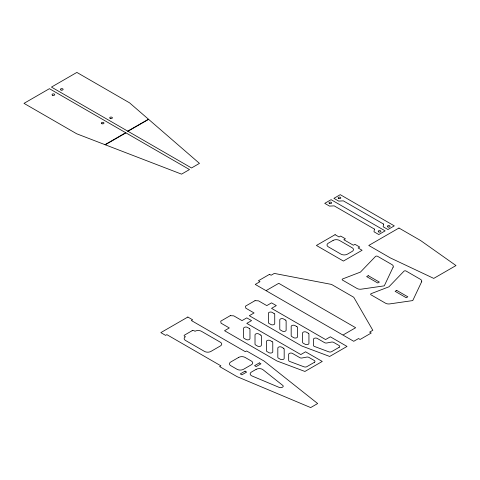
<?xml version="1.0" encoding="UTF-8"?>
<svg xmlns="http://www.w3.org/2000/svg" width="480" height="480" viewBox="0 0 480 480"><rect width="100%" height="100%" fill="white"/><g stroke="black" fill="none" stroke-linecap="round" stroke-linejoin="round"><path stroke-width="0.72" d="M127.71 131.13L148.482 119.232M127.962 131.28L148.62 119.352L199.464 163.386L191.52 167.97L51.444 87.102L76.866 72.42L129.552 102.84L148.62 119.352M104.982 144.672L181.554 174.144L189.498 169.554L49.422 88.68L24 103.362L76.68 133.776L104.982 144.672L125.688 132.714M105.288 144.786L125.946 132.858M266.358 290.844L342.624 334.878M374.412 229.086L374.004 231.786L378.774 234.54L385.128 230.868L331.104 199.68L324.744 203.346L329.514 206.1L334.188 205.866L374.412 229.086M383.574 224.082L383.166 226.782L387.936 229.536L394.29 225.864L340.266 194.676L333.906 198.342L338.676 201.096L343.35 200.862L383.574 224.082M393.126 267.126L384.282 285.852L361.326 289.164A4.494 2.592 0 0 1 357.054 288.486L342.54 280.104A1.35 0.78 0 0 1 342.744 278.904L360.444 272.094L375.468 256.482A1.35 0.78 0 0 1 377.598 256.308L391.968 264.606A4.494 2.592 0 0 1 393.126 267.126M421.602 281.85L412.758 300.576L389.802 303.894A4.494 2.592 0 0 1 385.536 303.21L371.016 294.828A1.35 0.78 0 0 1 371.22 293.628L388.92 286.818L403.944 271.206A1.35 0.78 0 0 1 406.074 271.032L420.444 279.33A4.494 2.592 0 0 1 421.602 281.85M187.848 317.034L160.836 332.628L165.6 335.382L166.872 334.65L220.896 365.838L219.624 366.57L237.102 376.662L310.674 407.58L317.664 403.542L264.114 361.068L246.636 350.976L245.364 351.708L191.34 320.52L192.612 319.788L187.848 317.034M335.094 234.672L316.404 245.46L343.416 261.06L362.106 250.272L358.134 247.974L359.718 247.056L354.954 244.308L353.364 245.226L343.83 239.718L345.42 238.8L340.65 236.052L339.066 236.97L335.094 234.672M269.532 274.332L258.414 280.752L259.998 281.67L255.234 284.418L266.04 290.658L278.748 283.32L355.656 327.72L342.942 335.058L353.748 341.298L358.518 338.544L360.108 339.462L371.226 333.042L369.642 332.124L372.816 330.288L353.748 297.264L331.506 284.418L274.302 273.414L271.122 275.244L269.532 274.332M333.09 240.42L328.32 243.168A4.494 2.592 0 0 0 328.32 246.84L341.034 254.178A4.494 2.592 0 0 0 347.388 254.178L352.158 251.424A4.494 2.592 0 0 0 352.158 247.758L339.444 240.42A4.494 2.592 0 0 0 333.09 240.42M192.138 330.702L184.506 335.106A1.35 0.78 0 0 0 184.506 336.204L185.46 336.756A4.494 2.592 0 0 0 185.46 340.428L204.528 351.438A4.494 2.592 0 0 0 210.888 351.438L220.422 345.93A4.494 2.592 0 0 0 220.422 342.264L201.354 331.254A4.494 2.592 0 0 0 194.994 331.254L194.04 330.702A1.35 0.78 0 0 0 192.138 330.702M255.012 300.666L245.502 306.156L245.808 308.184L254.07 312.954L249.306 315.702L301.74 345.978L329.676 356.454L347.022 346.434L330.342 336.804L325.572 339.558L271.548 308.364L276.318 305.61L271.548 302.862L266.784 305.61L258.522 300.84L255.012 300.666M230.25 315.666L220.74 321.162L221.046 323.184L229.308 327.954L224.538 330.708L276.978 360.978L304.914 371.454L322.26 361.44L305.58 351.804L300.81 354.558L246.786 323.37L251.556 320.616L246.786 317.862L242.022 320.616L233.754 315.846L230.25 315.666M398.958 228.036L368.766 245.466L390.378 257.94L433.752 278.4L456 265.554L420.564 240.51L398.958 228.036M368.232 275.67L366.642 276.588L377.766 283.008L379.356 282.09L368.232 275.67M238.692 357.396L230.748 361.986A4.494 2.592 0 0 0 230.748 365.652L237.102 369.324A4.494 2.592 0 0 0 243.456 369.324L251.406 364.74A4.494 2.592 0 0 0 251.406 361.068L245.046 357.396A4.494 2.592 0 0 0 238.692 357.396M245.046 371.16L240.282 373.908L241.872 374.826L246.636 372.078L245.046 371.16M259.35 362.904L254.58 365.652L256.17 366.57L260.94 363.822L259.35 362.904M256.11 369.36L251.466 372.042A4.494 2.592 0 0 0 252 375.972L279.3 387.444A2.25 1.296 0 0 0 282.216 387.312L282.564 387.114A2.25 1.296 0 0 0 282.792 385.428L262.92 369.666A4.494 2.592 0 0 0 256.11 369.36M396.708 290.394L395.118 291.312L406.242 297.732L407.832 296.82L396.708 290.394M339.078 347.352L331.626 351.654A2.25 1.296 0 0 1 328.812 351.828L314.454 346.446A2.25 1.296 0 0 1 313.434 345.354L313.434 339.348A2.25 1.296 0 0 1 314.82 338.148A2.25 1.296 0 0 1 317.268 338.43L324.594 342.66A2.25 1.296 0 0 0 326.892 342.972L331.404 342.102A2.25 1.296 0 0 1 333.708 342.414L339.078 345.516A2.25 1.296 0 0 1 339.078 347.352M314.316 362.358L306.864 366.66A2.25 1.296 0 0 1 304.05 366.828L289.692 361.446A2.25 1.296 0 0 1 288.672 360.36L288.672 354.348A2.25 1.296 0 0 1 290.058 353.154A2.25 1.296 0 0 1 292.506 353.43L299.826 357.66A2.25 1.296 0 0 0 302.13 357.972L306.642 357.108A2.25 1.296 0 0 1 308.946 357.42L314.316 360.522A2.25 1.296 0 0 1 314.316 362.358M274.068 313.488L272.208 312.414A2.25 1.296 0 0 0 269.76 312.132A2.25 1.296 0 0 0 268.374 313.332L268.374 322.506A2.25 1.296 0 0 0 269.028 323.424L270.888 324.498A2.25 1.296 0 0 0 273.342 324.78A2.25 1.296 0 0 0 274.728 323.58L274.728 314.406A2.25 1.296 0 0 0 274.068 313.488M285.474 320.07L283.614 318.996A2.25 1.296 0 0 0 281.16 318.714A2.25 1.296 0 0 0 279.774 319.914L279.774 329.088A2.25 1.296 0 0 0 280.434 330.006L282.294 331.08A2.25 1.296 0 0 0 284.742 331.362A2.25 1.296 0 0 0 286.128 330.162L286.128 320.988A2.25 1.296 0 0 0 285.474 320.07M296.874 326.658L295.014 325.584A2.25 1.296 0 0 0 292.566 325.302A2.25 1.296 0 0 0 291.18 326.502L291.18 335.676A2.25 1.296 0 0 0 291.834 336.588L293.7 337.668A2.25 1.296 0 0 0 296.148 337.944A2.25 1.296 0 0 0 297.534 336.75L297.534 327.576A2.25 1.296 0 0 0 296.874 326.658M308.28 333.24L306.42 332.166A2.25 1.296 0 0 0 303.972 331.884A2.25 1.296 0 0 0 302.58 333.084L302.58 342.258A2.25 1.296 0 0 0 303.24 343.176L305.1 344.25A2.25 1.296 0 0 0 307.554 344.532A2.25 1.296 0 0 0 308.94 343.332L308.94 334.158A2.25 1.296 0 0 0 308.28 333.24M249.306 328.494L247.446 327.414A2.25 1.296 0 0 0 244.998 327.138A2.25 1.296 0 0 0 243.606 328.332L243.606 337.506A2.25 1.296 0 0 0 244.266 338.424L246.126 339.498A2.25 1.296 0 0 0 248.574 339.78A2.25 1.296 0 0 0 249.966 338.58L249.966 329.412A2.25 1.296 0 0 0 249.306 328.494M260.712 335.076L258.846 334.002A2.25 1.296 0 0 0 256.398 333.72A2.25 1.296 0 0 0 255.012 334.92L255.012 344.094A2.25 1.296 0 0 0 255.672 345.012L257.532 346.086A2.25 1.296 0 0 0 259.98 346.368A2.25 1.296 0 0 0 261.366 345.168L261.366 335.994A2.25 1.296 0 0 0 260.712 335.076M272.112 341.658L270.252 340.584A2.25 1.296 0 0 0 267.804 340.302A2.25 1.296 0 0 0 266.418 341.502L266.418 350.676A2.25 1.296 0 0 0 267.072 351.594L268.938 352.668A2.25 1.296 0 0 0 271.386 352.95A2.25 1.296 0 0 0 272.772 351.75L272.772 342.576A2.25 1.296 0 0 0 272.112 341.658M283.518 348.246L281.658 347.166A2.25 1.296 0 0 0 279.204 346.89A2.25 1.296 0 0 0 277.818 348.084L277.818 357.258A2.25 1.296 0 0 0 278.478 358.176L280.338 359.25A2.25 1.296 0 0 0 282.786 359.532A2.25 1.296 0 0 0 284.178 358.332L284.178 349.158A2.25 1.296 0 0 0 283.518 348.246M338.796 198.558A1.35 0.78 0 0 0 340.818 197.886A1.35 0.78 0 0 0 338.796 197.214A1.35 0.78 0 0 0 338.796 198.558M388.056 226.998A1.35 0.78 0 0 0 390.078 226.326A1.35 0.78 0 0 0 388.056 225.648A1.35 0.78 0 0 0 388.056 226.998M329.55 203.532A1.35 0.78 0 0 0 331.65 202.944A1.35 0.78 0 0 0 329.718 202.188A1.35 0.78 0 0 0 329.55 203.532M378.81 231.972A1.35 0.78 0 0 0 380.91 231.384A1.35 0.78 0 0 0 378.978 230.628A1.35 0.78 0 0 0 378.81 231.972M52.722 95.322A1.35 0.78 0 0 0 54.744 94.644A1.35 0.78 0 0 0 52.722 93.972A1.35 0.78 0 0 0 52.722 95.322M101.982 123.756A1.35 0.78 0 0 0 104.004 123.084A1.35 0.78 0 0 0 101.982 122.412A1.35 0.78 0 0 0 101.982 123.756M61.098 90.066A1.35 0.78 0 0 0 63.12 89.394A1.35 0.78 0 0 0 61.098 88.716A1.35 0.78 0 0 0 61.098 90.066M110.358 118.506A1.35 0.78 0 0 0 112.38 117.834A1.35 0.78 0 0 0 110.358 117.156A1.35 0.78 0 0 0 110.358 118.506"/></g></svg>
